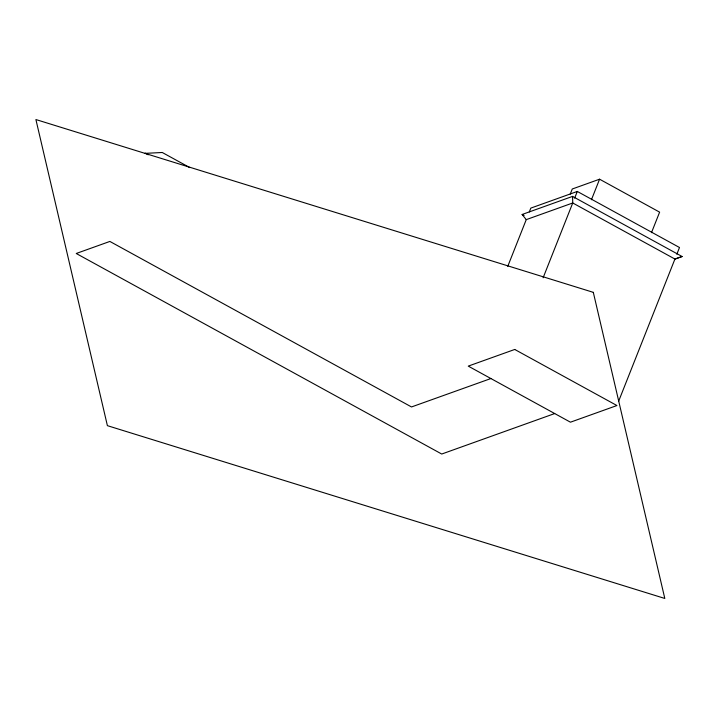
<?xml version="1.0" encoding="UTF-8"?>
<svg xmlns="http://www.w3.org/2000/svg" width="718" height="718" viewBox="0 0 718 718"><rect width="100%" height="100%" fill="white"/><g stroke="black" fill="none" stroke-linecap="round" stroke-linejoin="round"><path stroke-width="1.08" d="M507.743 266.387L526.249 219.636L572.74 202.979L674.929 259.054L682.1 256.505L572.56 196.4L522.13 214.476L526.249 219.636M529.301 211.945L530.817 208.103L577.299 191.446L679.497 247.513L676.832 254.235M570.236 194.129L572.273 188.996L599.575 179.204L659.618 212.151L651.477 232.686M543.122 277.776L572.74 202.979L572.56 196.4M574.642 198.168L577.299 191.446M591.444 199.748L599.575 179.204M618.575 401.38L674.929 259.054M144.731 153.374L162.268 152.494L189.803 167.599M674.749 259.144L682.1 256.505M490.888 378.539L411.513 406.953L109.872 241.436L76.234 253.49L441.732 454.036L554.7 413.55M522.13 214.476L524.086 215.544M145.296 153.176L148.249 154.792M514.743 349.46L468.253 366.117L570.451 422.193L616.933 405.535L514.743 349.46M593.31 292.352L35.9 119.547L107.395 425.657L664.805 598.453L593.31 292.352"/></g></svg>
